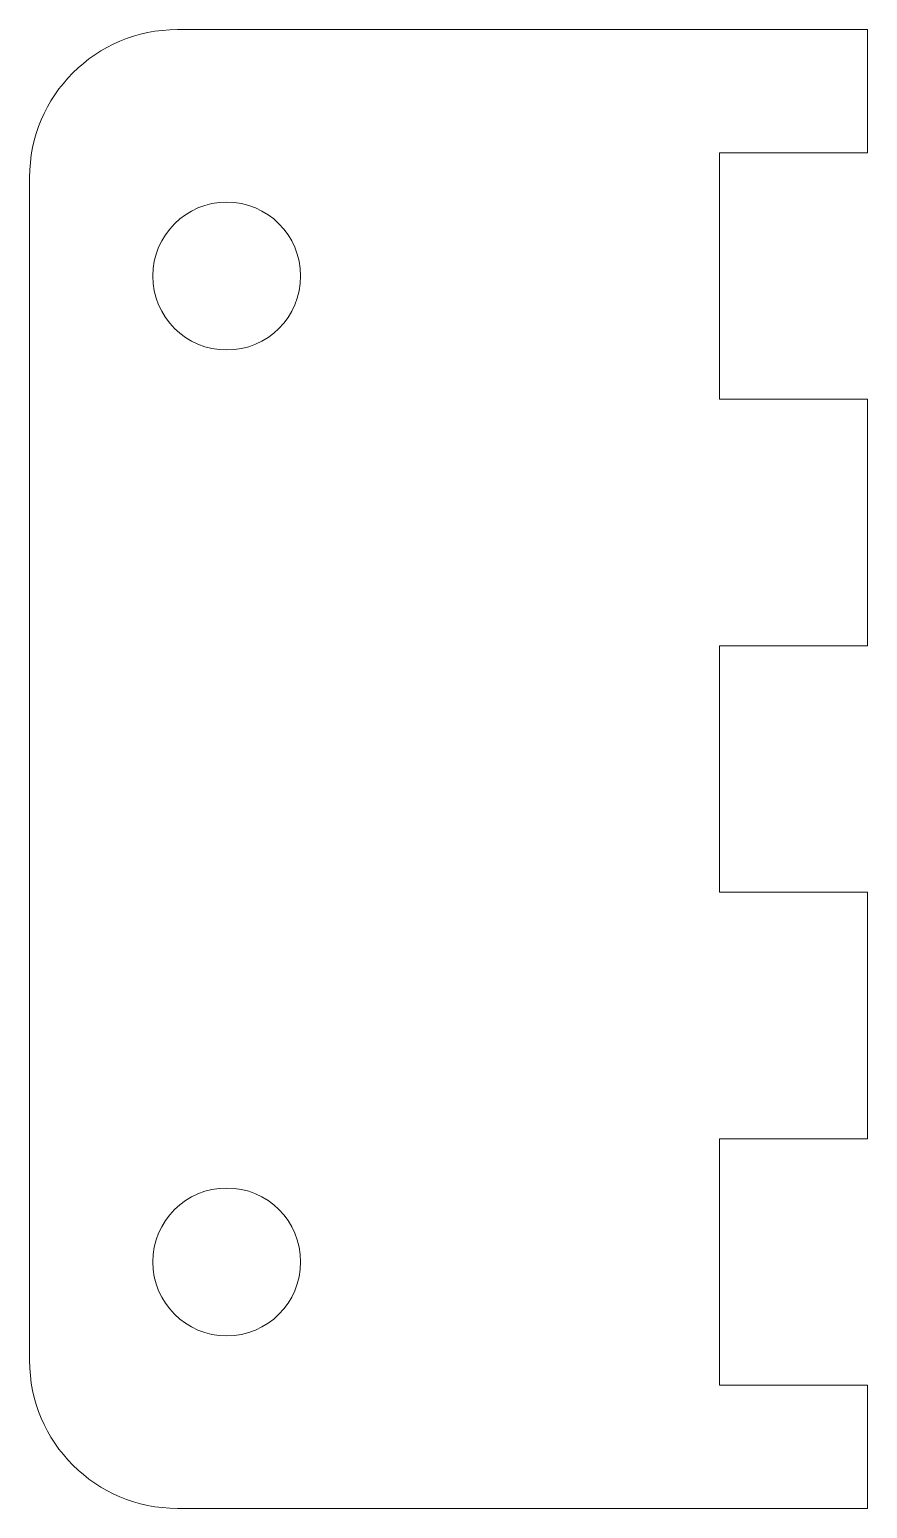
# Model space of a CAD drawing. Header units: millimetres. Extents: x -8.5 to 8.5, y -15 to 15.
import ezdxf

# ---------------------------------------------------------------- set-up
doc = ezdxf.new("R2010")
doc.units = ezdxf.units.MM

msp = doc.modelspace()

# ---------------------------------------------------------------- linework, layer by layer
at = {"color": 7, "linetype": 'Continuous', "lineweight": 15}
for p, q in [((8.5, 15), (-5.5, 15)), ((8.5, 12.5), (8.5, 15)), ((5.5, 12.5), (5.5, 7.5)), ((8.5, 12.5), (5.5, 12.5)), ((-8.5, 12), (-8.5, -12)), ((5.5, 7.5), (8.5, 7.5)), ((8.5, 2.5), (8.5, 7.5)), ((5.5, 2.5), (5.5, -2.5)), ((8.5, 2.5), (5.5, 2.5)), ((5.5, -2.5), (8.5, -2.5)), ((8.5, -7.5), (8.5, -2.5)), ((5.5, -7.5), (5.5, -12.5)), ((8.5, -7.5), (5.5, -7.5)), ((5.5, -12.5), (8.5, -12.5)), ((8.5, -15), (8.5, -12.5)), ((-5.5, -15), (8.5, -15))]:
    msp.add_line(p, q, dxfattribs=at)
for centre in [(-4.5, 10), (-4.5, -10)]:
    msp.add_circle(centre, 1.5, dxfattribs=at)
for centre, start, end in [((-5.5, 12), 90, 180), ((-5.5, -12), 180, 270)]:
    msp.add_arc(centre, 3, start, end, dxfattribs=at)

doc.saveas('drawing.dxf')
